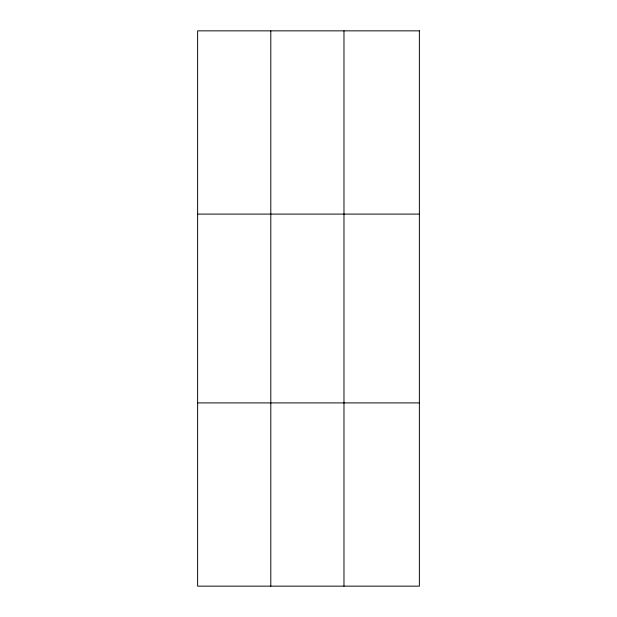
<?xml version="1.0" encoding="UTF-8"?>
<svg xmlns="http://www.w3.org/2000/svg" width="617" height="617" viewBox="0 0 617 617"><rect width="100%" height="100%" fill="white"/><g stroke="black" fill="none" stroke-linecap="round" stroke-linejoin="round"><path stroke-width="0.93" d="M270.801 30.85L270.801 586.15M343.978 30.85L343.978 586.15M197.625 214.099L419.375 214.099M197.625 402.901L419.375 402.901M419.375 30.85L419.375 586.15L197.625 586.15L197.625 30.85L419.375 30.85"/></g></svg>
